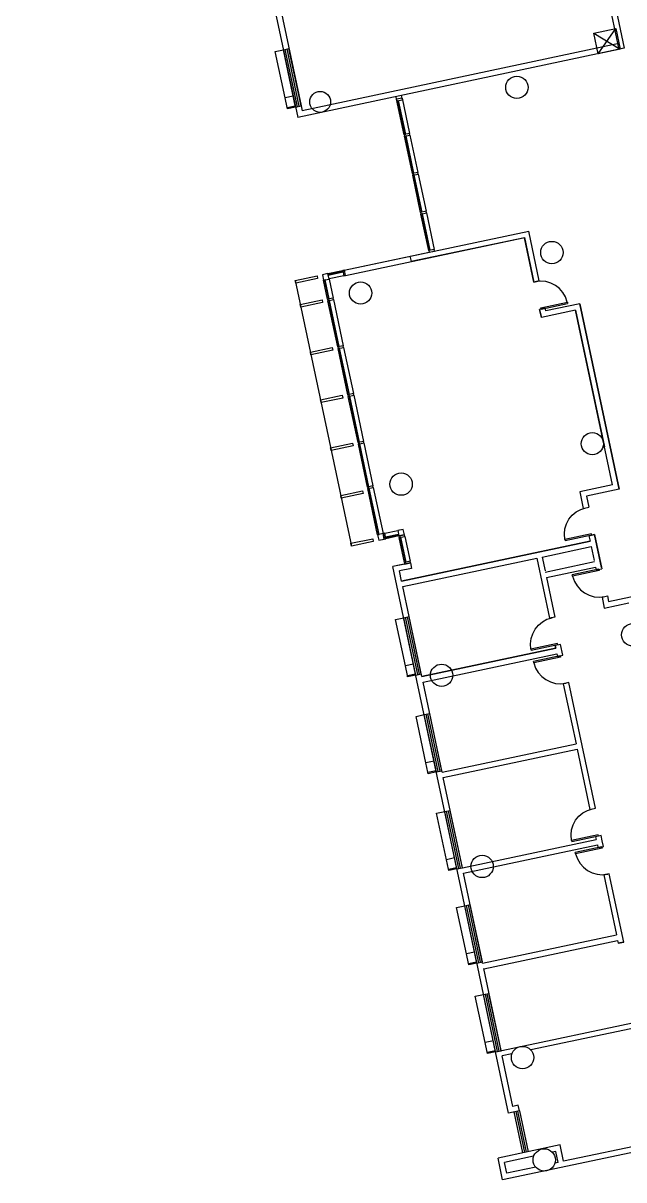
# Model space of a CAD drawing. Header units: millimetres. Extents: x -162945 to 7560, y -3558 to 130718.
# Drawn here: x -159597 to -138087, y -3558 to 37888 of the extents above; entities that cross this region are included whole.
import ezdxf

# ---------------------------------------------------------------- set-up
doc = ezdxf.new("R2010")
doc.units = ezdxf.units.MM
doc.header["$LTSCALE"] = 5
for name, color, linetype in [('A—\\M+5C3C5\\M+5B4B0', 135, 'Continuous'), ('A—\\M+5C7BD\\M+5CCE5', 7, 'Continuous'), ('E-COLS-F3$0$0S-COLS-LINE', 4, 'Continuous'), ('E1-RI-3F$0$A-WALL', 7, 'Continuous'), ('E2-RI-3F$0$A-GLAZ-CWMG', 3, 'Continuous')]:
    doc.layers.add(name, color=color, linetype=linetype)

msp = doc.modelspace()

# ---------------------------------------------------------------- linework, layer by layer
for p, q in [((-141064, 27692), (-140110, 27893)), ((-141053, 27643), (-140100, 27845)), ((-140110, 27893), (-140100, 27845)), ((-141053, 27643), (-141064, 27692)), ((-139247, 19592), (-140201, 19390)), ((-139237, 19543), (-140191, 19341)), ((-139237, 19543), (-139247, 19592)), ((-140201, 19390), (-140191, 19341)), ((-138978, 18320), (-139932, 18118)), ((-138968, 18271), (-139921, 18069)), ((-138978, 18320), (-138968, 18271)), ((-139921, 18069), (-139932, 18118)), ((-140458, 15656), (-141412, 15454)), ((-141412, 15454), (-141402, 15405)), ((-140448, 15607), (-141402, 15405)), ((-140448, 15607), (-140458, 15656)), ((-140365, 15216), (-141319, 15014)), ((-141308, 14965), (-141319, 15014)), ((-140355, 15167), (-141308, 14965)), ((-140365, 15216), (-140355, 15167)), ((-139008, 8808), (-139962, 8606)), ((-138998, 8759), (-139952, 8557)), ((-138998, 8759), (-139008, 8808)), ((-139962, 8606), (-139952, 8557)), ((-138871, 8377), (-139825, 8175)), ((-138861, 8328), (-139815, 8126)), ((-138871, 8377), (-138861, 8328)), ((-139815, 8126), (-139825, 8175))]:
    msp.add_line(p, q)
for centre, start, end in [((-141059, 27667), 13.4219, 101.9526), ((-138973, 18296), -166.5781, -78.0474), ((-140360, 15191), -166.5781, -78.0474), ((-138866, 8352), -166.5781, -78.0474)]:
    msp.add_arc(centre, 975, start, end)
at = {"extrusion": (0, 0, -1)}
for centre in [(139242, 19568), (140453, 15631), (139003, 8783)]:
    msp.add_arc(centre, 975, -10.4834, 78.0474, dxfattribs=at)
at = {"layer": 'A—\\M+5C3C5\\M+5B4B0'}
for p, q in [((-149842, 34879), (-150277, 36934)), ((-149777, 34893), (-150212, 36948)), ((-149712, 34907), (-150147, 36961)), ((-149647, 34921), (-150081, 36975)), ((-146027, 35202, 0), (-146222, 35160, 0)), ((-145953, 33888), (-146222, 35160, 0)), ((-146222, 35160, 0), (-146210, 35102, 0)), ((-146210, 35102, 0), (-146014, 35143, 0)), ((-146180, 35108), (-145924, 33900)), ((-145899, 33905), (-146155, 35113)), ((-146027, 35202, 0), (-145757, 33930)), ((-146014, 35143, 0), (-146027, 35202, 0)), ((-145758, 33935), (-145954, 33893)), ((-145954, 33893), (-145942, 33835)), ((-145942, 33835), (-145746, 33876)), ((-145659, 32499), (-145942, 33835)), ((-145924, 33900), (-145899, 33905)), ((-145887, 33846), (-145912, 33841)), ((-145912, 33841), (-145629, 32506)), ((-145604, 32511), (-145887, 33846)), ((-145746, 33876), (-145758, 33935)), ((-145746, 33876), (-145463, 32541)), ((-145463, 32541), (-145659, 32499)), ((-145659, 32499), (-145647, 32441)), ((-145647, 32441), (-145451, 32482)), ((-145364, 31105), (-145647, 32441)), ((-145629, 32506), (-145604, 32511)), ((-145592, 32452), (-145617, 32447)), ((-145617, 32447), (-145334, 31112)), ((-145309, 31117), (-145592, 32452)), ((-145451, 32482), (-145463, 32541)), ((-145451, 32482), (-145168, 31147)), ((-145168, 31147), (-145364, 31105)), ((-145364, 31105), (-145351, 31046)), ((-145351, 31046), (-145156, 31088)), ((-145156, 31088), (-145168, 31147)), ((-145156, 31088), (-144879, 29782)), ((-145075, 29740), (-145351, 31046)), ((-145297, 31058), (-145322, 31053)), ((-145322, 31053), (-145045, 29747)), ((-145020, 29752), (-145297, 31058)), ((-148683, 28915), (-148160, 29026)), ((-148694, 27998), (-148837, 28678)), ((-148783, 28690), (-148808, 28684)), ((-148808, 28684), (-148664, 28004)), ((-148639, 28010), (-148783, 28690)), ((-148148, 28997), (-148676, 28886)), ((-148676, 28886), (-148671, 28861)), ((-148671, 28861), (-148143, 28973)), ((-148642, 28719), (-148498, 28039)), ((-148113, 28832), (-148641, 28720)), ((-148331, 26286), (-148681, 27939)), ((-148664, 28004), (-148639, 28010)), ((-148626, 27951), (-148651, 27946)), ((-148651, 27946), (-148301, 26292)), ((-148276, 26298), (-148626, 27951)), ((-148485, 27981), (-148135, 26327)), ((-147968, 24574), (-148318, 26227)), ((-148301, 26292), (-148276, 26298)), ((-148264, 26239), (-148289, 26234)), ((-148289, 26234), (-147939, 24580)), ((-147914, 24586), (-148264, 26239)), ((-148123, 26269), (-147773, 24615)), ((-147606, 22862), (-147956, 24515)), ((-147939, 24580), (-147914, 24586)), ((-147901, 24527), (-147926, 24522)), ((-147926, 24522), (-147576, 22868)), ((-147551, 22873), (-147901, 24527)), ((-147760, 24557), (-147410, 22903)), ((-147268, 21267), (-147593, 22803)), ((-147576, 22868), (-147551, 22873)), ((-147539, 22815), (-147563, 22810)), ((-147563, 22810), (-147238, 21274)), ((-147213, 21279), (-147539, 22815)), ((-147398, 22845), (-147072, 21309)), ((-146906, 19555), (-147256, 21209)), ((-147238, 21274), (-147213, 21279)), ((-147201, 21220), (-147226, 21215)), ((-147226, 21215), (-146876, 19562)), ((-146851, 19567), (-147201, 21220)), ((-147060, 21250), (-146710, 19597)), ((-146710, 19597), (-146906, 19555)), ((-146906, 19555), (-146864, 19360)), ((-146876, 19562), (-146851, 19567)), ((-146651, 19609), (-146710, 19597)), ((-146669, 19401), (-146710, 19597)), ((-146710, 19597), (-146669, 19401)), ((-146651, 19609), (-146182, 19709)), ((-146610, 19413), (-146651, 19609)), ((-146152, 19568), (-146621, 19468)), ((-146616, 19443), (-146146, 19543)), ((-146140, 19513), (-146610, 19413)), ((-146146, 19543), (-146152, 19568)), ((-145944, 19554), (-146140, 19513)), ((-146140, 19513), (-146128, 19454)), ((-146128, 19454), (-145932, 19496)), ((-145932, 19496), (-145944, 19554)), ((-145932, 19496), (-145744, 18605)), ((-146864, 19360), (-146669, 19401)), ((-146669, 19401), (-146610, 19413)), ((-146621, 19468), (-146616, 19443)), ((-145939, 18564), (-146128, 19454)), ((-146073, 19466), (-146098, 19461)), ((-146098, 19461), (-145909, 18570)), ((-145884, 18575), (-146073, 19466)), ((-145909, 18570), (-145884, 18575)), ((-145534, 14530), (-145969, 16585)), ((-145469, 14544), (-145904, 16599)), ((-145404, 14558), (-145839, 16612)), ((-145339, 14572), (-145774, 16626)), ((-144799, 11057), (-145234, 13112)), ((-144734, 11071), (-145169, 13126)), ((-144669, 11085), (-145104, 13139)), ((-144604, 11099), (-145038, 13153)), ((-144064, 7584), (-144499, 9639)), ((-143999, 7598), (-144434, 9653)), ((-143934, 7612), (-144368, 9666)), ((-143868, 7626), (-144303, 9680)), ((-143349, 4209), (-143784, 6263)), ((-143284, 4223), (-143719, 6277)), ((-143219, 4237), (-143654, 6291)), ((-143154, 4250), (-143589, 6305)), ((-142677, 1029), (-143112, 3084)), ((-142612, 1043), (-143046, 3098)), ((-142546, 1057), (-142981, 3111)), ((-142481, 1071), (-142916, 3125)), ((-142023, -1122), (-141712, -2589)), ((-142023, -1122), (-141712, -2589)), ((-141957, -1108), (-141647, -2575)), ((-141957, -1108), (-141647, -2575)), ((-141892, -1094), (-141582, -2562)), ((-141892, -1094), (-141582, -2562)), ((-141827, -1080), (-141516, -2548)), ((-141827, -1080), (-141516, -2548))]:
    msp.add_line(p, q, dxfattribs=at)
at = {"layer": 'A—\\M+5C3C5\\M+5B4B0', "extrusion": (0, 0, -1)}
for p, q in [((-144879, 29782), (-145075, 29740)), ((-145075, 29740), (-145063, 29682)), ((-145063, 29682), (-144867, 29723)), ((-144867, 29723), (-144879, 29782)), ((-148096, 29040), (-148154, 29027)), ((-148154, 29027), (-148113, 28832)), ((-148054, 28844), (-148095, 29039)), ((-148683, 28915), (-148878, 28874)), ((-148878, 28874), (-148837, 28678)), ((-148837, 28678), (-148641, 28719)), ((-148641, 28719), (-148683, 28915)), ((-148113, 28832), (-148054, 28844)), ((-148498, 28039), (-148693, 27998)), ((-148693, 27998), (-148681, 27939)), ((-148681, 27939), (-148485, 27981)), ((-148485, 27981), (-148498, 28039)), ((-148135, 26327), (-148331, 26286)), ((-148331, 26286), (-148318, 26227)), ((-148318, 26227), (-148123, 26269)), ((-148123, 26269), (-148135, 26327)), ((-147773, 24615), (-147968, 24574)), ((-147968, 24574), (-147956, 24515)), ((-147956, 24515), (-147760, 24557)), ((-147760, 24557), (-147773, 24615)), ((-147410, 22903), (-147606, 22862)), ((-147606, 22862), (-147594, 22803)), ((-147593, 22803), (-147398, 22845)), ((-147398, 22845), (-147410, 22903)), ((-147073, 21309), (-147268, 21267)), ((-147268, 21267), (-147256, 21209)), ((-147256, 21209), (-147060, 21250)), ((-147060, 21250), (-147073, 21309)), ((-145986, 19750), (-146182, 19709)), ((-146182, 19709), (-146140, 19513)), ((-146140, 19513), (-145944, 19555)), ((-145944, 19555), (-145986, 19750)), ((-145744, 18605), (-145939, 18564)), ((-145939, 18564), (-145927, 18505)), ((-145927, 18505), (-145731, 18547)), ((-145731, 18547), (-145744, 18605))]:
    msp.add_line(p, q, dxfattribs=at)
at = {"layer": 'A—\\M+5C3C5\\M+5B4B0', "color": 8}
for points in [[(-149925, 35271), (-150219, 35209), (-150571, 36872), (-150277, 36934)], [(-150146, 34866), (-150219, 35209), (-150219, 35209)], [(-149842, 34879), (-150136, 34817), (-150146, 34866), (-149853, 34928)], [(-145617, 14922), (-145911, 14859), (-146263, 16523), (-145969, 16585)], [(-145838, 14517), (-145911, 14859), (-145911, 14859)], [(-145534, 14530), (-145828, 14468), (-145838, 14517), (-145545, 14579)], [(-144882, 11449), (-145176, 11386), (-145528, 13050), (-145234, 13112)], [(-145103, 11044), (-145176, 11386), (-145176, 11386)], [(-144799, 11057), (-145093, 10995), (-145103, 11044), (-144810, 11106)], [(-144147, 7976), (-144440, 7913), (-144792, 9577), (-144499, 9639)], [(-144368, 7571), (-144440, 7913), (-144440, 7913)], [(-144064, 7584), (-144357, 7522), (-144368, 7571), (-144074, 7633)], [(-143432, 4600), (-143726, 4538), (-144078, 6201), (-143784, 6263)], [(-143653, 4196), (-143726, 4538), (-143726, 4538)], [(-143349, 4209), (-143643, 4147), (-143653, 4196), (-143360, 4258)], [(-142760, 1421), (-143053, 1359), (-143405, 3022), (-143112, 3084)], [(-142981, 1016), (-143053, 1359), (-143053, 1359)], [(-142677, 1029), (-142970, 967), (-142981, 1016), (-142687, 1078)]]:
    msp.add_lwpolyline(points, dxfattribs=at)
at = {"layer": 'A—\\M+5C7BD\\M+5CCE5'}
for p, q in [((-159597, 80958), (-149764, 34512)), ((-139208, 42343), (-138075, 36987)), ((-139363, 42106), (-138270, 36946)), ((-151076, 41671), (-149646, 34921)), ((-138075, 36987), (-149764, 34512)), ((-138262, 37152), (-149610, 34749)), ((-146223, 35160, 0), (-146243, 35258)), ((-146027, 35202, 0), (-146047, 35299)), ((-149646, 34921), (-149610, 34749)), ((-148096, 29040), (-141492, 30438)), ((-141114, 28652), (-141492, 30438)), ((-141114, 28652), (-141492, 30437)), ((-148054, 28844), (-141695, 30190)), ((-141646, 30200), (-145706, 29341)), ((-141646, 30201), (-141310, 28611)), ((-141310, 28610), (-141646, 30200)), ((-148096, 29040), (-145063, 29682)), ((-145748, 29537), (-145706, 29341)), ((-141310, 28611), (-141114, 28652)), ((-141114, 28652), (-141310, 28610)), ((-139663, 27835), (-140886, 27576)), ((-138255, 21185), (-139663, 27835)), ((-139663, 27833), (-138255, 21185)), ((-140907, 27674), (-141103, 27632)), ((-141041, 27339), (-141103, 27632)), ((-140907, 27674), (-141102, 27632)), ((-141102, 27632), (-141040, 27339)), ((-139817, 27598), (-141041, 27339)), ((-140886, 27576), (-140907, 27674)), ((-140886, 27576), (-140907, 27674)), ((-139817, 27598), (-138782, 22706)), ((-138492, 21339), (-139817, 27598)), ((-138492, 21339), (-139666, 21090)), ((-138255, 21185), (-139429, 20936)), ((-139666, 21090), (-139542, 20501)), ((-139429, 20936), (-139346, 20542)), ((-139542, 20501), (-139346, 20542)), ((-139139, 19564), (-139335, 19522)), ((-139335, 19523), (-139139, 19564)), ((-139335, 19523), (-139293, 19327)), ((-139335, 19522), (-139293, 19327)), ((-138888, 18379), (-139139, 19564)), ((-139139, 19564), (-138880, 18341)), ((-139293, 19327), (-146043, 17898)), ((-146043, 17898), (-139293, 19327)), ((-141013, 18758), (-139252, 19131)), ((-139252, 19131), (-139146, 18631)), ((-146044, 17898), (-141108, 18943)), ((-146002, 17702), (-141208, 18717)), ((-146002, 17702), (-141208, 18717)), ((-141208, 18717), (-140753, 16565)), ((-141013, 18758), (-140907, 18258)), ((-145927, 18505), (-146358, 18414)), ((-145731, 18547), (-146357, 18414)), ((-145494, 14334), (-146357, 18414)), ((-145690, 18351), (-146120, 18260)), ((-146044, 17898), (-146120, 18260)), ((-145731, 18547), (-145690, 18351)), ((-140899, 18220), (-139138, 18593)), ((-140857, 18025), (-139097, 18397)), ((-139096, 18397), (-139076, 18300)), ((-139076, 18300), (-138880, 18341)), ((-140857, 18025), (-140557, 16606)), ((-145319, 14474), (-146002, 17702)), ((-138632, 17167), (-137458, 17416)), ((-138869, 17321), (-138673, 17363)), ((-138869, 17321), (-138786, 16930)), ((-138786, 16930), (-137905, 17116)), ((-138673, 17363), (-138632, 17167)), ((-140557, 16606), (-140753, 16565)), ((-145319, 14474), (-140525, 15489)), ((-140525, 15489), (-145319, 14474)), ((-140350, 15628), (-140545, 15586)), ((-140350, 15628), (-140545, 15586)), ((-140545, 15586), (-140525, 15489)), ((-140525, 15489), (-140545, 15586)), ((-140267, 15236), (-140350, 15628)), ((-145277, 14278), (-140484, 15293)), ((-145277, 14278), (-140484, 15293)), ((-140484, 15293), (-140463, 15195)), ((-140483, 15293), (-140463, 15195)), ((-140463, 15195), (-140267, 15236)), ((-145319, 14474), (-145339, 14572)), ((-144769, 10910), (-145494, 14334)), ((-144594, 11050), (-145277, 14278)), ((-140060, 14258), (-140256, 14217)), ((-140256, 14217), (-139800, 12064)), ((-139584, 12008), (-140060, 14258)), ((-144594, 11050), (-139800, 12064)), ((-144552, 10854), (-139759, 11869)), ((-139759, 11869), (-139303, 9716)), ((-139107, 9758), (-139584, 12008)), ((-144044, 7486), (-144769, 10910)), ((-143869, 7626), (-144552, 10854)), ((-139303, 9716), (-139107, 9758)), ((-138900, 8779), (-139096, 8738)), ((-139096, 8738), (-139075, 8640)), ((-138859, 8584), (-138900, 8779)), ((-143869, 7626), (-139075, 8640)), ((-143828, 7430), (-139034, 8445)), ((-139034, 8445), (-139013, 8347)), ((-139013, 8347), (-138817, 8388)), ((-138817, 8388), (-138859, 8584)), ((-143319, 4062), (-144044, 7486)), ((-143145, 4207), (-143828, 7430)), ((-138610, 7410), (-138806, 7369)), ((-138806, 7369), (-138350, 5216)), ((-138093, 4964), (-138610, 7410)), ((-143144, 4201), (-138350, 5216)), ((-143103, 4005), (-138309, 5020)), ((-138309, 5020), (-138288, 4923)), ((-138097, 4963), (-138293, 4922)), ((-138288, 4923), (-138093, 4964)), ((-142679, 1038), (-143319, 4062)), ((-142483, 1080), (-143104, 4011)), ((-142677, 1029), (-134557, 2748)), ((-142677, 1029), (-134557, 2748)), ((-134516, 2552), (-141418, 1099)), ((-134516, 2552), (-141418, 1099)), ((-142216, -1163), (-142677, 1029)), ((-142216, -1163), (-142677, 1029)), ((-142096, 957), (-142442, 884)), ((-142096, 957), (-142442, 884)), ((-142061, -926), (-142442, 884)), ((-142061, -926), (-142442, 884)), ((-141827, -1081), (-142216, -1163)), ((-141827, -1081), (-142216, -1163)), ((-141868, -886), (-142061, -926)), ((-141868, -886), (-142061, -926)), ((-141827, -1081), (-141868, -886)), ((-141827, -1081), (-141868, -886)), ((-133949, -1570), (-140242, -2894)), ((-133949, -1570), (-140242, -2894)), ((-133908, -1765), (-142427, -3558)), ((-133908, -1765), (-142427, -3558)), ((-140365, -2307), (-142592, -2775)), ((-140365, -2307), (-142592, -2775)), ((-140242, -2894), (-140365, -2307)), ((-140242, -2894), (-140365, -2307)), ((-142427, -3558), (-142592, -2775)), ((-142427, -3558), (-142592, -2775)), ((-141324, -2713), (-142355, -2930)), ((-141324, -2713), (-142355, -2930)), ((-140520, -2544), (-140646, -2570)), ((-140520, -2544), (-140646, -2570)), ((-140438, -2935), (-140520, -2544)), ((-140438, -2935), (-140520, -2544)), ((-142272, -3321), (-142355, -2930)), ((-142272, -3321), (-142355, -2930)), ((-141241, -3104), (-142272, -3321)), ((-141241, -3104), (-142272, -3321)), ((-140438, -2935), (-140563, -2962)), ((-140438, -2935), (-140563, -2962))]:
    msp.add_line(p, q, dxfattribs=at)
at = {"layer": 'Defpoints'}
for p, q in [((-139159, 37524), (-138221, 36956)), ((-139004, 36790), (-138376, 37690))]:
    msp.add_line(p, q, dxfattribs=at)
at = {"layer": 'E-COLS-F3$0$0S-COLS-LINE', "color": 255}
msp.add_lwpolyline([(-139159, 37524), (-138376, 37690), (-138221, 36956), (-139004, 36790)], close=True, dxfattribs=at)
for centre, radius in [((-141917, 35586), 400), ((-148962, 35066), 375), ((-140664, 29667), 400), ((-147513, 28217), 400), ((-139215, 22819), 400), ((-146063, 21369), 400), ((-137765, 15971), 400), ((-144613, 14521), 400), ((-143163, 7673), 400), ((-141714, 824), 400), ((-140937, -2844), 400)]:
    msp.add_circle(centre, radius, dxfattribs=at)
at = {"layer": 'E1-RI-3F$0$A-WALL'}
for p, q in [((-150277, 36934), (-150081, 36975)), ((-149842, 34879), (-149647, 34921)), ((-149856, 28667), (-149074, 28832)), ((-149836, 28569), (-149856, 28667)), ((-149053, 28734), (-149836, 28569)), ((-149074, 28832), (-149053, 28734)), ((-149675, 27811), (-148893, 27976)), ((-149655, 27713), (-149675, 27811)), ((-148872, 27878), (-149655, 27713)), ((-148893, 27976), (-148872, 27878)), ((-149313, 26099), (-148530, 26264)), ((-148510, 26166), (-149292, 26001)), ((-148530, 26264), (-148510, 26166)), ((-149292, 26001), (-149313, 26099)), ((-148950, 24387), (-148168, 24552)), ((-148147, 24454), (-148930, 24289)), ((-148168, 24552), (-148147, 24454)), ((-148930, 24289), (-148950, 24387)), ((-148588, 22674), (-147805, 22840)), ((-147805, 22840), (-147785, 22742)), ((-148567, 22577), (-148588, 22674)), ((-147785, 22742), (-148567, 22577)), ((-148226, 20962), (-147443, 21128)), ((-148205, 20865), (-148226, 20962)), ((-147422, 21030), (-148205, 20865)), ((-147443, 21128), (-147422, 21030)), ((-147863, 19250), (-147081, 19416)), ((-147842, 19153), (-147863, 19250)), ((-147060, 19318), (-147842, 19153)), ((-147081, 19416), (-147060, 19318)), ((-145969, 16585), (-145774, 16626)), ((-145534, 14530), (-145339, 14572)), ((-145234, 13112), (-145038, 13153)), ((-144799, 11057), (-144604, 11099)), ((-144499, 9639), (-144303, 9680)), ((-144064, 7584), (-143868, 7626)), ((-143784, 6263), (-143589, 6305)), ((-143349, 4209), (-143154, 4250)), ((-143112, 3084), (-142916, 3125)), ((-142677, 1029), (-142481, 1071))]:
    msp.add_line(p, q, dxfattribs=at)
at = {"layer": 'E2-RI-3F$0$A-GLAZ-CWMG', "color": 8}
msp.add_line((-149857, 28667), (-147843, 19152), dxfattribs=at)

doc.saveas('drawing.dxf')
